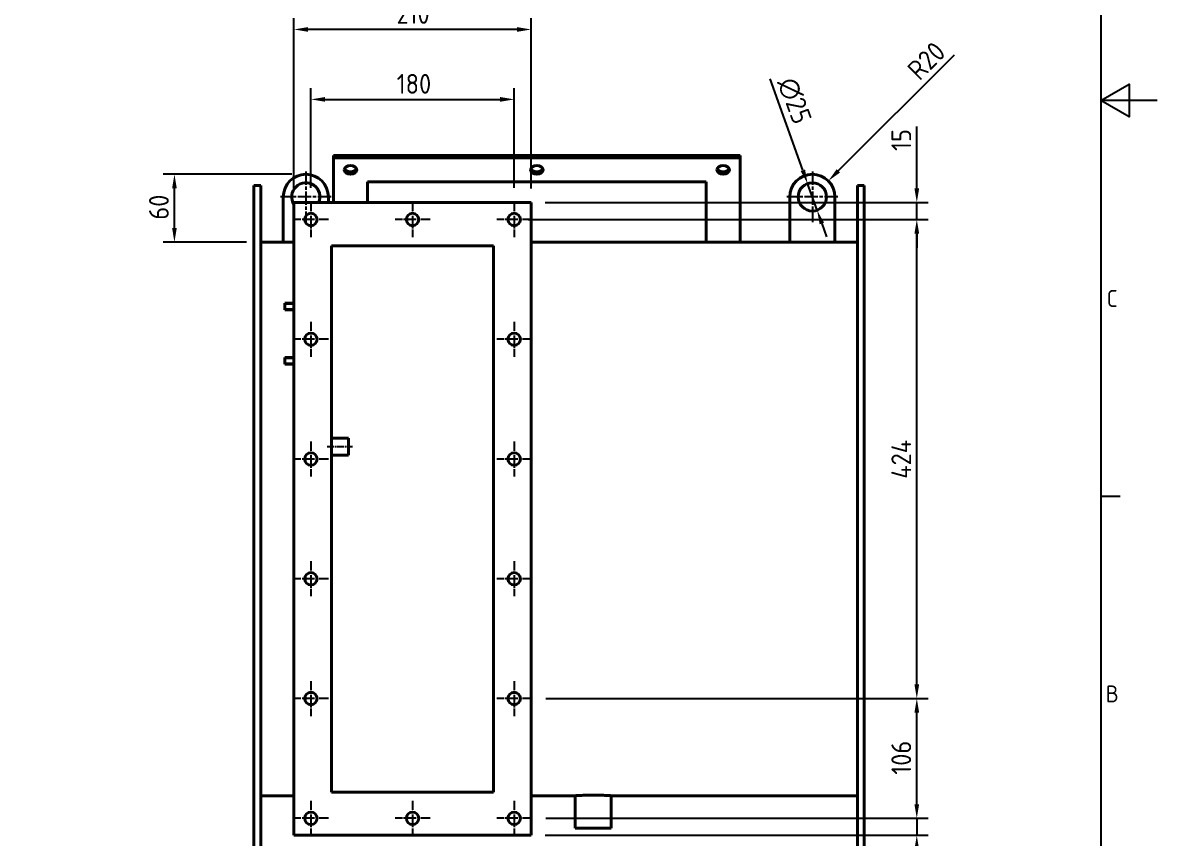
# Model space of a CAD drawing. Header units: millimetres. Extents: x -191 to 2970, y 0 to 2100.
# Drawn here: x 1965 to 2970, y 397 to 1119 of the extents above; entities that cross this region are included whole.
import ezdxf

# ---------------------------------------------------------------- set-up
doc = ezdxf.new("R2010")
doc.units = ezdxf.units.MM
doc.header["$LTSCALE"] = 5
doc.linetypes.add('CHAIN', pattern=[0.35429999999999995, 0.2362, -0.0295, 0.0591, -0.0295])
doc.layers.get('0').update_dxf_attribs({"color": 3, "lineweight": 25})
for name, color, linetype, lineweight in [('가시적인 것(ISO)', 3, 'Continuous', 40), ('가시적인 좁은 것(ISO)', 3, 'Continuous', 35), ('경계(ISO)', 7, 'Continuous', 25), ('중심 표식(ISO)', 1, 'Continuous', 25), ('중심선(ISO)', 1, 'Continuous', 25), ('치수(ISO)', 2, 'Continuous', 25)]:
    doc.layers.add(name, color=color, linetype=linetype, lineweight=lineweight)
doc.styles.add('문자 텍스트_M2B', font='isocp.shx')
doc.styles.add('치수 텍스트_PSTEK_POSCO', font='isocp.shx')
doc.dimstyles.new('치수_PSTEK_POSCO', dxfattribs={"dimscale": 5, "dimtxt": 3.5, "dimasz": 2.5, "dimexe": 2, "dimexo": 2.5, "dimgap": 1, "dimtad": 1, "dimrnd": 1e-08, "dimdsep": 46, "dimtxsty": '치수 텍스트_PSTEK_POSCO', "dimcen": 0.09, "dimdle": 10, "dimclrd": 7, "dimclre": 7, "dimclrt": 2, "dimadec": 1, "dimazin": 2, "dimtfac": 1, "dimtmove": 0, "dimatfit": 3, "dimfxl": 0, "dimtolj": 1, "dimlwd": -1, "dimlwe": -1, "dimarcsym": 0})

# ---------------------------------------------------------------- blocks, each defined once
blk = doc.blocks.new('경계 Default Border')
at = {"layer": '경계(ISO)'}
blk.add_line((584.0000152587891, 140), (587.400016784668, 140), dxfattribs=at)
at = {"layer": '경계(ISO)', "flags": 128}
for points in [[(10, 10), (10, 410), (584.0000152587891, 410), (584.0000152587891, 10), (10, 10)], [(594.0000152587891, 210), (584.0000152587891, 210), (589.0000152587891, 212.8867530822754), (589.0000152587891, 207.1132469177246), (584.0000152587891, 210)]]:
    blk.add_lwpolyline(points, dxfattribs=at)
at = {"layer": '경계(ISO)', "color": 2, "char_height": 3.00000011920929, "attachment_point": 7, "style": '문자 텍스트_M2B'}
for s, insert in [('C', (585.0445395201642, 173.4713944559917)), ('B', (584.8782702028949, 103.4713944559917))]:
    blk.add_mtext(s, dxfattribs=dict(at, insert=insert))
blk = doc.blocks.new('*D32')
at = {"layer": 'Defpoints', "color": 0, "transparency": 16777216}
for p in [(2400.527670596226, 1051.058417555839), (2220.527670596226, 960.2613175809071), (2400.527670596226, 960.2613175809071)]:
    blk.add_point(p, dxfattribs=at)
at = {"layer": '치수(ISO)', "color": 7, "transparency": 16777216}
for p, q in [((2220.527670596226, 972.7613175809071), (2220.527670596226, 1061.058417555839)), ((2400.527670596226, 972.7613175809071), (2400.527670596226, 1061.058417555839)), ((2233.027670596226, 1051.058417555839), (2388.027670596226, 1051.058417555839))]:
    blk.add_line(p, q, dxfattribs=at)
for points in [[(2233.027670596226, 1053.141750889173), (2233.027670596226, 1048.975084222506), (2220.527670596226, 1051.058417555839)], [(2388.027670596226, 1053.141750889173), (2388.027670596226, 1048.975084222506), (2400.527670596226, 1051.058417555839)]]:
    blk.add_solid(points, dxfattribs=at)
at = {"layer": '치수(ISO)', "color": 2, "transparency": 16777216, "insert": (2296.520780832447, 1064.808417555839), "char_height": 17.5, "attachment_point": 4, "style": '치수 텍스트_PSTEK_POSCO'}
blk.add_mtext('\\A1;180', dxfattribs=at)
blk = doc.blocks.new('*D33')
at = {"layer": 'Defpoints', "color": 0, "transparency": 16777216}
for p in [(2205.527670596226, 1112.957416549972), (2205.527670596226, 959.7613175809071), (2415.527670596226, 959.7613175809073)]:
    blk.add_point(p, dxfattribs=at)
at = {"layer": '치수(ISO)', "color": 7, "transparency": 16777216}
for p, q in [((2205.527670596226, 972.2613175809071), (2205.527670596226, 1122.957416549972)), ((2415.527670596226, 972.2613175809073), (2415.527670596226, 1122.957416549972)), ((2403.027670596226, 1112.957416549972), (2218.027670596226, 1112.957416549972))]:
    blk.add_line(p, q, dxfattribs=at)
for points in [[(2218.027670596226, 1115.040749883305), (2218.027670596226, 1110.874083216639), (2205.527670596226, 1112.957416549972)], [(2403.027670596226, 1115.040749883305), (2403.027670596226, 1110.874083216639), (2415.527670596226, 1112.957416549972)]]:
    blk.add_solid(points, dxfattribs=at)
at = {"layer": '치수(ISO)', "color": 2, "transparency": 16777216, "insert": (2296.298585950557, 1126.709138990917), "char_height": 17.5, "attachment_point": 4, "style": '치수 텍스트_PSTEK_POSCO'}
blk.add_mtext('\\A1;210', dxfattribs=at)
blk = doc.blocks.new('*D34')
at = {"layer": 'Defpoints', "color": 0, "transparency": 16777216}
for p in [(2416.027670596227, 414.761317580907), (2757.016208970193, 414.7613175809069), (2415.527670596226, 399.7613175809071)]:
    blk.add_point(p, dxfattribs=at)
at = {"layer": '치수(ISO)', "color": 7, "transparency": 16777216}
for p, q in [((2757.016208970193, 427.2613175809069), (2757.016208970193, 439.7613175809069)), ((2428.527670596227, 414.761317580907), (2767.016208970193, 414.7613175809069)), ((2757.016208970193, 414.7613175809069), (2757.016208970193, 399.761317580907)), ((2428.027670596226, 399.7613175809071), (2767.016208970193, 399.761317580907)), ((2757.016208970193, 387.261317580907), (2757.016208970193, 348.2864438467541))]:
    blk.add_line(p, q, dxfattribs=at)
for points in [[(2754.932875636859, 427.2613175809069), (2759.099542303526, 427.2613175809069), (2757.016208970193, 414.7613175809069)], [(2754.932875636859, 387.261317580907), (2759.099542303526, 387.261317580907), (2757.016208970193, 399.761317580907)]]:
    blk.add_solid(points, dxfattribs=at)
at = {"layer": '치수(ISO)', "color": 2, "transparency": 16777216, "insert": (2743.266208970193, 353.2864438467546), "char_height": 17.5, "attachment_point": 4, "rotation": 90, "style": '치수 텍스트_PSTEK_POSCO'}
blk.add_mtext('\\A1;15', dxfattribs=at)
blk = doc.blocks.new('*D35')
at = {"layer": 'Defpoints', "color": 0, "transparency": 16777216}
for p in [(2416.027670596227, 520.7613175809071), (2757.016208970193, 520.7613175809071), (2416.027670596227, 414.761317580907)]:
    blk.add_point(p, dxfattribs=at)
at = {"layer": '치수(ISO)', "color": 7, "transparency": 16777216}
for p, q in [((2428.527670596227, 520.7613175809071), (2767.016208970193, 520.7613175809071)), ((2757.016208970193, 427.2613175809069), (2757.016208970193, 508.261317580907)), ((2428.527670596227, 414.761317580907), (2767.016208970193, 414.7613175809069))]:
    blk.add_line(p, q, dxfattribs=at)
for points in [[(2754.93287563686, 508.261317580907), (2759.099542303527, 508.261317580907), (2757.016208970193, 520.7613175809071)], [(2754.93287563686, 427.2613175809069), (2759.099542303527, 427.2613175809069), (2757.016208970193, 414.7613175809069)]]:
    blk.add_solid(points, dxfattribs=at)
at = {"layer": '치수(ISO)', "color": 2, "transparency": 16777216, "insert": (2743.266208970193, 453.3772624627967), "char_height": 17.5, "attachment_point": 4, "rotation": 90, "style": '치수 텍스트_PSTEK_POSCO'}
blk.add_mtext('\\A1;106', dxfattribs=at)
blk = doc.blocks.new('*D36')
at = {"layer": 'Defpoints', "color": 0, "transparency": 16777216}
for p in [(2400.527670596226, 944.7613175809071), (2757.016208970193, 944.7613175809071), (2416.027670596227, 520.7613175809071)]:
    blk.add_point(p, dxfattribs=at)
at = {"layer": '치수(ISO)', "color": 7, "transparency": 16777216}
for p, q in [((2413.027670596226, 944.7613175809071), (2767.016208970193, 944.7613175809071)), ((2757.016208970193, 533.2613175809071), (2757.016208970193, 932.2613175809071)), ((2428.527670596227, 520.7613175809071), (2767.016208970193, 520.7613175809071))]:
    blk.add_line(p, q, dxfattribs=at)
for points in [[(2754.93287563686, 932.2613175809071), (2759.099542303527, 932.2613175809071), (2757.016208970193, 944.7613175809071)], [(2754.93287563686, 533.2613175809071), (2759.099542303527, 533.2613175809071), (2757.016208970193, 520.7613175809071)]]:
    blk.add_solid(points, dxfattribs=at)
at = {"layer": '치수(ISO)', "color": 2, "transparency": 16777216, "insert": (2743.264486529248, 715.311317580907), "char_height": 17.5, "attachment_point": 4, "rotation": 90, "style": '치수 텍스트_PSTEK_POSCO'}
blk.add_mtext('\\A1;424', dxfattribs=at)
blk = doc.blocks.new('*D37')
at = {"layer": 'Defpoints', "color": 0, "transparency": 16777216}
for p in [(2415.527670596226, 959.7613175809073), (2757.016208970193, 959.7613175809073), (2400.527670596226, 944.7613175809071)]:
    blk.add_point(p, dxfattribs=at)
at = {"layer": '치수(ISO)', "color": 7, "transparency": 16777216}
for p, q in [((2757.016208970193, 972.2613175809073), (2757.016208970193, 1026.940424874333)), ((2428.027670596226, 959.7613175809073), (2767.016208970193, 959.7613175809073)), ((2757.016208970193, 944.7613175809071), (2757.016208970193, 959.7613175809073)), ((2413.027670596226, 944.7613175809071), (2767.016208970193, 944.7613175809071)), ((2757.016208970193, 932.2613175809071), (2757.016208970193, 919.7613175809071))]:
    blk.add_line(p, q, dxfattribs=at)
for points in [[(2754.93287563686, 972.2613175809073), (2759.099542303527, 972.2613175809073), (2757.016208970193, 959.7613175809073)], [(2754.93287563686, 932.2613175809071), (2759.099542303527, 932.2613175809071), (2757.016208970193, 944.7613175809071)]]:
    blk.add_solid(points, dxfattribs=at)
at = {"layer": '치수(ISO)', "color": 2, "transparency": 16777216, "insert": (2743.266208970193, 1005.465551140181), "char_height": 17.5, "attachment_point": 4, "rotation": 90, "style": '치수 텍스트_PSTEK_POSCO'}
blk.add_mtext('\\A1;15', dxfattribs=at)
blk = doc.blocks.new('*D52')
at = {"layer": 'Defpoints', "color": 0, "transparency": 16777216}
for p in [(2678.66980621983, 978.9034532046348), (2664.527670596097, 964.7613175809063)]:
    blk.add_point(p, dxfattribs=at)
at = {"layer": '치수(ISO)', "color": 7, "transparency": 16777216}
blk.add_line((2790.102760087977, 1090.336407072745), (2687.508640984664, 987.7422879694652), dxfattribs=at)
blk.add_solid([(2686.035501857192, 989.2154270969373), (2688.981780112135, 986.269148841993), (2678.66980621983, 978.9034532046348)], dxfattribs=at)
at = {"layer": '치수(ISO)', "color": 2, "transparency": 16777216, "insert": (2753.322245919223, 1073.003765285974), "char_height": 17.5, "attachment_point": 4, "rotation": 44.99999999999033, "style": '치수 텍스트_PSTEK_POSCO'}
blk.add_mtext('\\A1;R20', dxfattribs=at)
blk = doc.blocks.new('*D53')
at = {"layer": 'Defpoints', "color": 0, "transparency": 16777216}
for p in [(2660.322779979643, 976.5328465769073), (2668.732561212551, 952.9897885849081)]:
    blk.add_point(p, dxfattribs=at)
at = {"layer": '치수(ISO)', "color": 7, "transparency": 16777216}
for p, q in [((2656.117889363189, 988.3043755729067), (2627.149730623703, 1069.400306874475)), ((2668.732561212551, 952.9897885849081), (2660.322779979643, 976.5328465769073)), ((2672.937451829005, 941.2182595889086), (2677.142342445459, 929.446730592909))]:
    blk.add_line(p, q, dxfattribs=at)
for points in [[(2658.079810862522, 989.0051906756493), (2654.155967863855, 987.6035604701644), (2660.322779979643, 976.5328465769073)], [(2674.899373328339, 941.919074691651), (2670.975530329672, 940.5174444861663), (2668.732561212551, 952.9897885849081)]]:
    blk.add_solid(points, dxfattribs=at)
at = {"layer": '치수(ISO)', "color": 2, "transparency": 16777216, "insert": (2641.781990826967, 1069.317654368236), "char_height": 17.5, "attachment_point": 4, "rotation": 289.6571613195469, "style": '치수 텍스트_PSTEK_POSCO'}
blk.add_mtext('\\A1;∅25', dxfattribs=at)
blk = doc.blocks.new('*D54')
at = {"layer": 'Defpoints', "color": 0, "transparency": 16777216}
for p in [(2099.652373847814, 984.7613175809071), (2216.027670596096, 984.7613175809071), (2176.027670596096, 924.7613175809072)]:
    blk.add_point(p, dxfattribs=at)
at = {"layer": '치수(ISO)', "color": 7, "transparency": 16777216}
for p, q in [((2203.527670596096, 984.7613175809071), (2089.652373847814, 984.7613175809071)), ((2099.652373847814, 937.2613175809072), (2099.652373847814, 972.2613175809071)), ((2163.527670596096, 924.7613175809072), (2089.652373847814, 924.7613175809072))]:
    blk.add_line(p, q, dxfattribs=at)
for points in [[(2097.569040514481, 972.2613175809071), (2101.735707181148, 972.2613175809071), (2099.652373847814, 984.7613175809071)], [(2097.569040514481, 937.2613175809072), (2101.735707181148, 937.2613175809072), (2099.652373847814, 924.7613175809072)]]:
    blk.add_solid(points, dxfattribs=at)
at = {"layer": '치수(ISO)', "color": 2, "transparency": 16777216, "insert": (2085.902373847814, 944.6058057698835), "char_height": 17.5, "attachment_point": 4, "rotation": 90, "style": '치수 텍스트_PSTEK_POSCO'}
blk.add_mtext('\\A1;60', dxfattribs=at)

msp = doc.modelspace()

# ---------------------------------------------------------------- linework, layer by layer
at = {"layer": '가시적인 것(ISO)'}
for p, q in [((2240.527670596065, 1001.494903020786), (2240.527670596066, 999.2321613209893)), ((2240.527670596065, 1001.494903020786), (2600.527670596065, 1001.494903020786)), ((2240.527670596066, 999.2321613209893), (2240.527670596054, 959.7613175809071)), ((2600.527670596066, 999.2321613209892), (2240.527670596066, 999.2321613209893)), ((2600.527670596065, 1001.494903020786), (2600.527670596066, 999.2321613209892)), ((2600.527670596044, 924.7613175809072), (2600.527670596066, 999.2321613209892)), ((2170.027670596096, 384.7613175809071), (2170.027670596096, 974.7613175809072)), ((2170.027670596096, 974.7613175809072), (2176.027670596096, 974.7613175809072)), ((2176.027670596096, 384.7613175809071), (2176.027670596096, 974.7613175809072)), ((2570.52767059606, 978.0189578853929), (2270.52767059606, 978.0189578853929)), ((2270.52767059606, 978.0189578853929), (2270.527670596065, 959.7613175809071)), ((2570.52767059606, 978.0189578853929), (2570.527670596075, 924.7613175809072)), ((2704.527670596096, 974.7613175809072), (2704.527670596096, 384.7613175809071)), ((2710.527670596096, 974.7613175809072), (2704.527670596096, 974.7613175809072)), ((2710.527670596096, 974.7613175809072), (2710.527670596096, 384.7613175809071)), ((2196.027670596096, 964.7613175809072), (2196.027670596096, 924.7613175809072)), ((2236.027670596096, 959.7613175809071), (2236.027670596096, 964.7613175809072)), ((2644.527670596096, 924.7613175809072), (2644.527670596096, 964.7613175809072)), ((2684.527670596096, 964.7613175809072), (2684.527670596096, 924.7613175809072)), ((2415.527670596226, 959.7613175809073), (2205.527670596226, 959.7613175809071)), ((2205.527670596226, 959.7613175809071), (2205.527670596227, 399.7613175809072)), ((2415.527670596226, 399.7613175809072), (2415.527670596226, 959.7613175809073)), ((2196.027670596096, 924.7613175809072), (2176.027670596096, 924.7613175809072)), ((2196.027670596096, 924.7613175809072), (2205.527670596096, 924.7613175809072)), ((2644.527670596096, 924.7613175809072), (2415.527670596096, 924.7613175809072)), ((2684.527670596096, 924.7613175809072), (2644.527670596096, 924.7613175809072)), ((2704.527670596096, 924.7613175809072), (2684.527670596096, 924.7613175809072)), ((2238.727670596227, 921.5613175809071), (2382.327670596227, 921.5613175809071)), ((2238.727670596227, 437.9613175809071), (2238.727670596227, 921.5613175809074)), ((2382.327670596227, 921.5613175809071), (2382.327670596227, 437.9613175809072)), ((2197.527670596196, 870.7613175809072), (2197.527670596196, 864.7613175809074)), ((2205.527670596196, 870.7613175809072), (2197.527670596196, 870.7613175809072)), ((2205.527670596196, 864.7613175809072), (2197.527670596196, 864.7613175809072)), ((2197.527670596196, 822.7613175809072), (2197.527670596196, 816.7613175809073)), ((2205.527670596196, 822.7613175809072), (2197.527670596196, 822.7613175809072)), ((2205.527670596196, 816.7613175809073), (2197.527670596196, 816.7613175809073)), ((2238.72767059621, 751.2613175809072), (2253.72767059621, 751.2613175809072)), ((2253.72767059621, 736.2613175809072), (2253.72767059621, 751.2613175809072)), ((2238.72767059621, 736.2613175809072), (2253.72767059621, 736.2613175809072)), ((2205.527670596096, 434.7613175809071), (2176.027670596096, 434.7613175809071)), ((2382.327670596227, 437.9613175809071), (2238.727670596227, 437.9613175809071)), ((2454.527670596096, 434.7613175809071), (2415.527670596096, 434.7613175809071)), ((2454.527670596096, 434.7613175809071), (2454.527670596096, 405.9613175809071)), ((2486.527670596096, 434.7613175809071), (2486.527670596096, 405.9613175809071)), ((2704.527670596096, 434.7613175809071), (2486.527670596096, 434.7613175809071)), ((2454.527670596096, 405.9613175809071), (2486.527670596096, 405.9613175809071)), ((2205.527670596227, 399.7613175809071), (2415.527670596226, 399.7613175809072))]:
    msp.add_line(p, q, dxfattribs=at)
for centre, radius in [((2664.527670596096, 964.7613175809072), 12.5), ((2220.527670596226, 944.7613175809071), 5.500000000000001), ((2310.527670596226, 944.7613175809071), 5.500000000000001), ((2400.527670596226, 944.7613175809071), 5.500000000000001), ((2220.527670596226, 838.7613175809072), 5.500000000000001), ((2400.527670596226, 838.7613175809072), 5.500000000000001), ((2220.527670596226, 732.7613175809072), 5.500000000000001), ((2400.527670596226, 732.7613175809072), 5.500000000000001), ((2220.527670596226, 626.7613175809071), 5.500000000000001), ((2400.527670596226, 626.7613175809071), 5.500000000000001), ((2220.527670596226, 520.7613175809071), 5.500000000000001), ((2400.527670596226, 520.7613175809071), 5.500000000000001), ((2220.527670596226, 414.7613175809071), 5.500000000000001), ((2310.527670596226, 414.7613175809071), 5.500000000000001), ((2400.527670596226, 414.7613175809071), 5.500000000000001)]:
    msp.add_circle(centre, radius, dxfattribs=at)
for centre, radius, start, end in [((2216.027670596096, 964.7613175809072), 20, 0, 180), ((2664.527670596096, 964.7613175809072), 20, 0, 180), ((2216.027670596096, 964.7613175809072), 12.5, 336.4218215217973, 212.859880378888)]:
    msp.add_arc(centre, radius, start, end, dxfattribs=at)
for centre in [(2255.527670596063, 988.6255596031915), (2420.527670596063, 988.6255596031915), (2585.527670596063, 988.6255596031915)]:
    msp.add_ellipse(centre, major_axis=(-5.500000000000001, -3.629863682806883e-28), ratio=0.707106781186545, dxfattribs=at)
for centre, major_axis, ratio, start_param, end_param in [((2255.527670596062, 990.8883013029881), (-5.499999999999982, -1.613466305006029e-12), 0.7071067811865472, 0.2951768864500074, 2.846415767138954), ((2420.527670596062, 990.8883013029881), (-5.500000000000002, -1.623007284123901e-12), 0.7071067811865497, 0.2951768864500479, 2.846415767138971), ((2585.527670596062, 990.8883013029881), (-5.499999999999996, -1.607741717535305e-12), 0.7071067811865492, 0.2951768864500515, 2.846415767138974)]:
    msp.add_ellipse(centre, major_axis=major_axis, ratio=ratio, start_param=start_param, end_param=end_param, dxfattribs=at)
for points, knots in [([(2454.527670596096, 434.7613175809071), (2454.566141653219, 434.7638558021605), (2454.623848238901, 434.7676631340404), (2455.028890550106, 434.7936231055425), (2455.337667611654, 434.8132207887378), (2456.154186061132, 434.8624997208452), (2456.662577549343, 434.8921754094546), (2457.837366279431, 434.9558850304028), (2458.503837431059, 434.9898540387279), (2459.924087200463, 435.0555089436618), (2460.726426549964, 435.0894920422018), (2462.473640071992, 435.1532530464777), (2463.418466908715, 435.182965668059), (2465.38941686629, 435.2323190959249), (2466.417115061934, 435.2519537367061), (2468.483830765588, 435.2779651375291), (2469.522865656269, 435.284324798355), (2470.527670596101, 435.284324798355)], [7.234593339264346, 7.234593339264346, 7.234593339268075, 7.234593339268075, 7.53603463558677, 7.53603463558677, 7.837475931909195, 7.837475931909195, 8.13891722823162, 8.13891722823162, 8.440358524554043, 8.440358524554043, 8.741800006503647, 8.741800006503647, 9.043241488453251, 9.043241488453251, 9.344682970402857, 9.344682970402857, 9.646124452352462, 9.646124452352462, 9.646124452352462, 9.646124452352462]), ([(2470.527670596101, 435.284324798355), (2471.532475535932, 435.284324798355), (2472.571510426613, 435.2779651375291), (2474.638226130267, 435.251953736706), (2475.665924325911, 435.2323190959249), (2477.636874283484, 435.182965668059), (2478.581701120208, 435.1532530464777), (2480.328914642235, 435.0894920422018), (2481.131253991735, 435.0555089436618), (2482.551503761138, 434.9898540387279), (2483.217974912767, 434.9558850304028), (2484.392763642853, 434.8921754094546), (2484.901155131064, 434.8624997208452), (2485.71767358054, 434.8132207887378), (2486.026450642088, 434.7936231055425), (2486.431492953294, 434.7676631340402), (2486.489199538975, 434.7638558021604), (2486.527670596096, 434.761317580907)], [0, 0, 0, 0, 0.3014414819496049, 0.3014414819496049, 0.6028829638992097, 0.6028829638992097, 0.9043244458488146, 0.9043244458488146, 1.205765927798419, 1.205765927798419, 1.507207224120843, 1.507207224120843, 1.808648520443267, 1.808648520443267, 2.110089816765691, 2.110089816765691, 2.411531113088115, 2.411531113088115, 2.411531113088116, 2.411531113088116])]:
    msp.add_open_spline(points, degree=3, knots=knots, dxfattribs=at)
at = {"layer": '가시적인 좁은 것(ISO)'}
for p, q in [((2205.527670596196, 870.1623175809074), (2197.527670596196, 870.1623175809074)), ((2197.527670596196, 865.3603175809072), (2205.527670596196, 865.3603175809072)), ((2205.527670596196, 822.1623175809074), (2197.527670596196, 822.1623175809074)), ((2197.527670596196, 817.3603175809072), (2205.527670596196, 817.3603175809072))]:
    msp.add_line(p, q, dxfattribs=at)
at = {"layer": '중심 표식(ISO)', "linetype": 'CHAIN', "ltscale": 10.00076675415039}
for p, q in [((2216.027670596096, 987.2613175809072), (2216.027670596096, 942.2613175809072)), ((2664.527670596096, 987.2613175809072), (2664.527670596096, 942.2613175809072)), ((2238.527670596096, 964.7613175809072), (2193.527670596096, 964.7613175809072)), ((2687.027670596096, 964.7613175809072), (2642.027670596096, 964.7613175809072))]:
    msp.add_line(p, q, dxfattribs=at)
at = {"layer": '중심 표식(ISO)', "linetype": 'CHAIN', "ltscale": 6.889386177062988}
for p, q in [((2220.527670596226, 960.2613175809071), (2220.527670596226, 929.2613175809072)), ((2310.527670596226, 960.2613175809071), (2310.527670596226, 929.2613175809072)), ((2400.527670596226, 960.2613175809071), (2400.527670596226, 929.2613175809072)), ((2236.027670596227, 944.7613175809071), (2205.027670596226, 944.7613175809071)), ((2326.027670596226, 944.7613175809071), (2295.027670596226, 944.7613175809071)), ((2416.027670596227, 944.7613175809071), (2385.027670596226, 944.7613175809071)), ((2220.527670596226, 854.2613175809072), (2220.527670596226, 823.2613175809073)), ((2400.527670596226, 854.2613175809072), (2400.527670596226, 823.2613175809073)), ((2236.027670596227, 838.7613175809072), (2205.027670596226, 838.7613175809072)), ((2416.027670596227, 838.7613175809072), (2385.027670596226, 838.7613175809072)), ((2220.527670596226, 748.2613175809071), (2220.527670596226, 717.2613175809071)), ((2400.527670596226, 748.2613175809071), (2400.527670596226, 717.2613175809071)), ((2236.027670596227, 732.7613175809071), (2205.027670596226, 732.7613175809071)), ((2416.027670596227, 732.7613175809071), (2385.027670596226, 732.7613175809071)), ((2220.527670596226, 642.2613175809071), (2220.527670596226, 611.261317580907)), ((2400.527670596226, 642.2613175809071), (2400.527670596226, 611.261317580907)), ((2236.027670596227, 626.7613175809071), (2205.027670596226, 626.7613175809071)), ((2416.027670596227, 626.7613175809071), (2385.027670596226, 626.7613175809071)), ((2220.527670596226, 536.2613175809071), (2220.527670596226, 505.261317580907)), ((2400.527670596226, 536.2613175809071), (2400.527670596226, 505.261317580907)), ((2236.027670596227, 520.7613175809071), (2205.027670596226, 520.7613175809071)), ((2416.027670596227, 520.7613175809071), (2385.027670596226, 520.7613175809071)), ((2220.527670596226, 430.261317580907), (2220.527670596226, 399.261317580907)), ((2310.527670596226, 430.261317580907), (2310.527670596226, 399.261317580907)), ((2400.527670596226, 430.261317580907), (2400.527670596226, 399.261317580907)), ((2236.027670596227, 414.761317580907), (2205.027670596226, 414.761317580907)), ((2326.027670596226, 414.761317580907), (2295.027670596226, 414.761317580907)), ((2416.027670596227, 414.761317580907), (2385.027670596226, 414.761317580907))]:
    msp.add_line(p, q, dxfattribs=at)
at = {"layer": '중심선(ISO)', "linetype": 'CHAIN', "ltscale": 5.000333309173584}
msp.add_line((2234.97767059621, 743.7613175809071), (2257.47767059621, 743.7613175809071), dxfattribs=at)

# ---------------------------------------------------------------- block references
at = {"xscale": 5, "yscale": 5, "zscale": 5}
msp.add_blockref('경계 Default Border', (0, 0), dxfattribs=at)

# ---------------------------------------------------------------- dimensions: what is measured, and where the dimension line sits
at = {"layer": '치수(ISO)', "color": 7}
for base, p1, p2, angle, override, picture, middle in [((2205.527670596226, 1112.957416549972), (2415.527670596226, 959.7613175809073), (2205.527670596226, 959.7613175809071), 180, {"dimdec": 2, "dimtp": 0, "dimtm": -0, "dimtdec": 2, "dimtofl": 0, "dimatfit": 1}, '*D33', (2310.527670596226, 1112.957416549972)), ((2400.527670596226, 1051.058417555839), (2220.527670596226, 960.2613175809071), (2400.527670596226, 960.2613175809071), 180, {"dimdec": 2, "dimtp": 0, "dimtm": -0, "dimtdec": 2, "dimtofl": 0, "dimatfit": 1}, '*D32', (2310.527670596226, 1051.058417555839)), ((2757.016208970193, 959.7613175809073), (2400.527670596226, 944.7613175809071), (2415.527670596226, 959.7613175809073), 90, {"dimdec": 2, "dimtp": 0, "dimtm": -0, "dimtdec": 2, "dimtofl": 1, "dimatfit": 1}, '*D37', (2757.016208970193, 1013.702988007257)), ((2099.652373847814, 984.7613175809071), (2176.027670596096, 924.7613175809072), (2216.027670596096, 984.7613175809071), 90, {"dimdec": 2, "dimtp": 0, "dimtm": -0, "dimtdec": 2, "dimtofl": 0, "dimatfit": 1}, '*D54', (2099.652373847814, 954.7613175809072)), ((2757.016208970193, 944.7613175809071), (2416.027670596227, 520.7613175809071), (2400.527670596226, 944.7613175809071), 90, {"dimdec": 2, "dimtp": 0, "dimtm": -0, "dimtdec": 2, "dimtofl": 0, "dimatfit": 1}, '*D36', (2757.016208970193, 732.811317580907)), ((2757.016208970193, 520.7613175809071), (2416.027670596227, 414.761317580907), (2416.027670596227, 520.7613175809071), 90, {"dimdec": 2, "dimtp": 0, "dimtm": -0, "dimtdec": 2, "dimtofl": 0, "dimatfit": 1}, '*D35', (2757.016208970193, 467.8113175809069)), ((2757.016208970193, 414.7613175809069), (2415.527670596226, 399.7613175809071), (2416.027670596227, 414.761317580907), 90, {"dimdec": 2, "dimtp": 0, "dimtm": -0, "dimtdec": 2, "dimtofl": 1, "dimatfit": 1}, '*D34', (2757.016208970193, 361.523880713831))]:
    dim = msp.add_linear_dim(base=base, p1=p1, p2=p2, angle=angle, dimstyle='치수_PSTEK_POSCO', override=override, dxfattribs=at)
    dim.commit()
    dim.dimension.update_dxf_attribs({"geometry": picture, "text_midpoint": middle, "dimtype": 160})
dim = msp.add_radius_dim(center=(2664.527670596097, 964.7613175809063), mpoint=(2678.66980621983, 978.9034532046348), dimstyle='치수_PSTEK_POSCO', override={"dimdec": 2, "dimcen": 0, "dimtp": 0, "dimtm": -0, "dimtdec": 2, "dimtofl": 0}, dxfattribs=at)
dim.commit()
dim.dimension.update_dxf_attribs({"geometry": '*D52', "text_midpoint": (2774.806704146127, 1075.040351130899), "dimtype": 164})
dim = msp.add_diameter_dim_2p(p1=(2668.732561212551, 952.9897885849081), p2=(2660.322779979643, 976.5328465769073), dimstyle='치수_PSTEK_POSCO', override={"dimdec": 2, "dimlfac": 0.9999999999999863, "dimtp": 0, "dimtm": -0, "dimtdec": 2, "dimatfit": 2}, dxfattribs=at)
dim.commit()
dim.dimension.update_dxf_attribs({"geometry": '*D53', "text_midpoint": (2634.840454323835, 1047.870239794475), "dimtype": 163})

doc.saveas('drawing.dxf')
